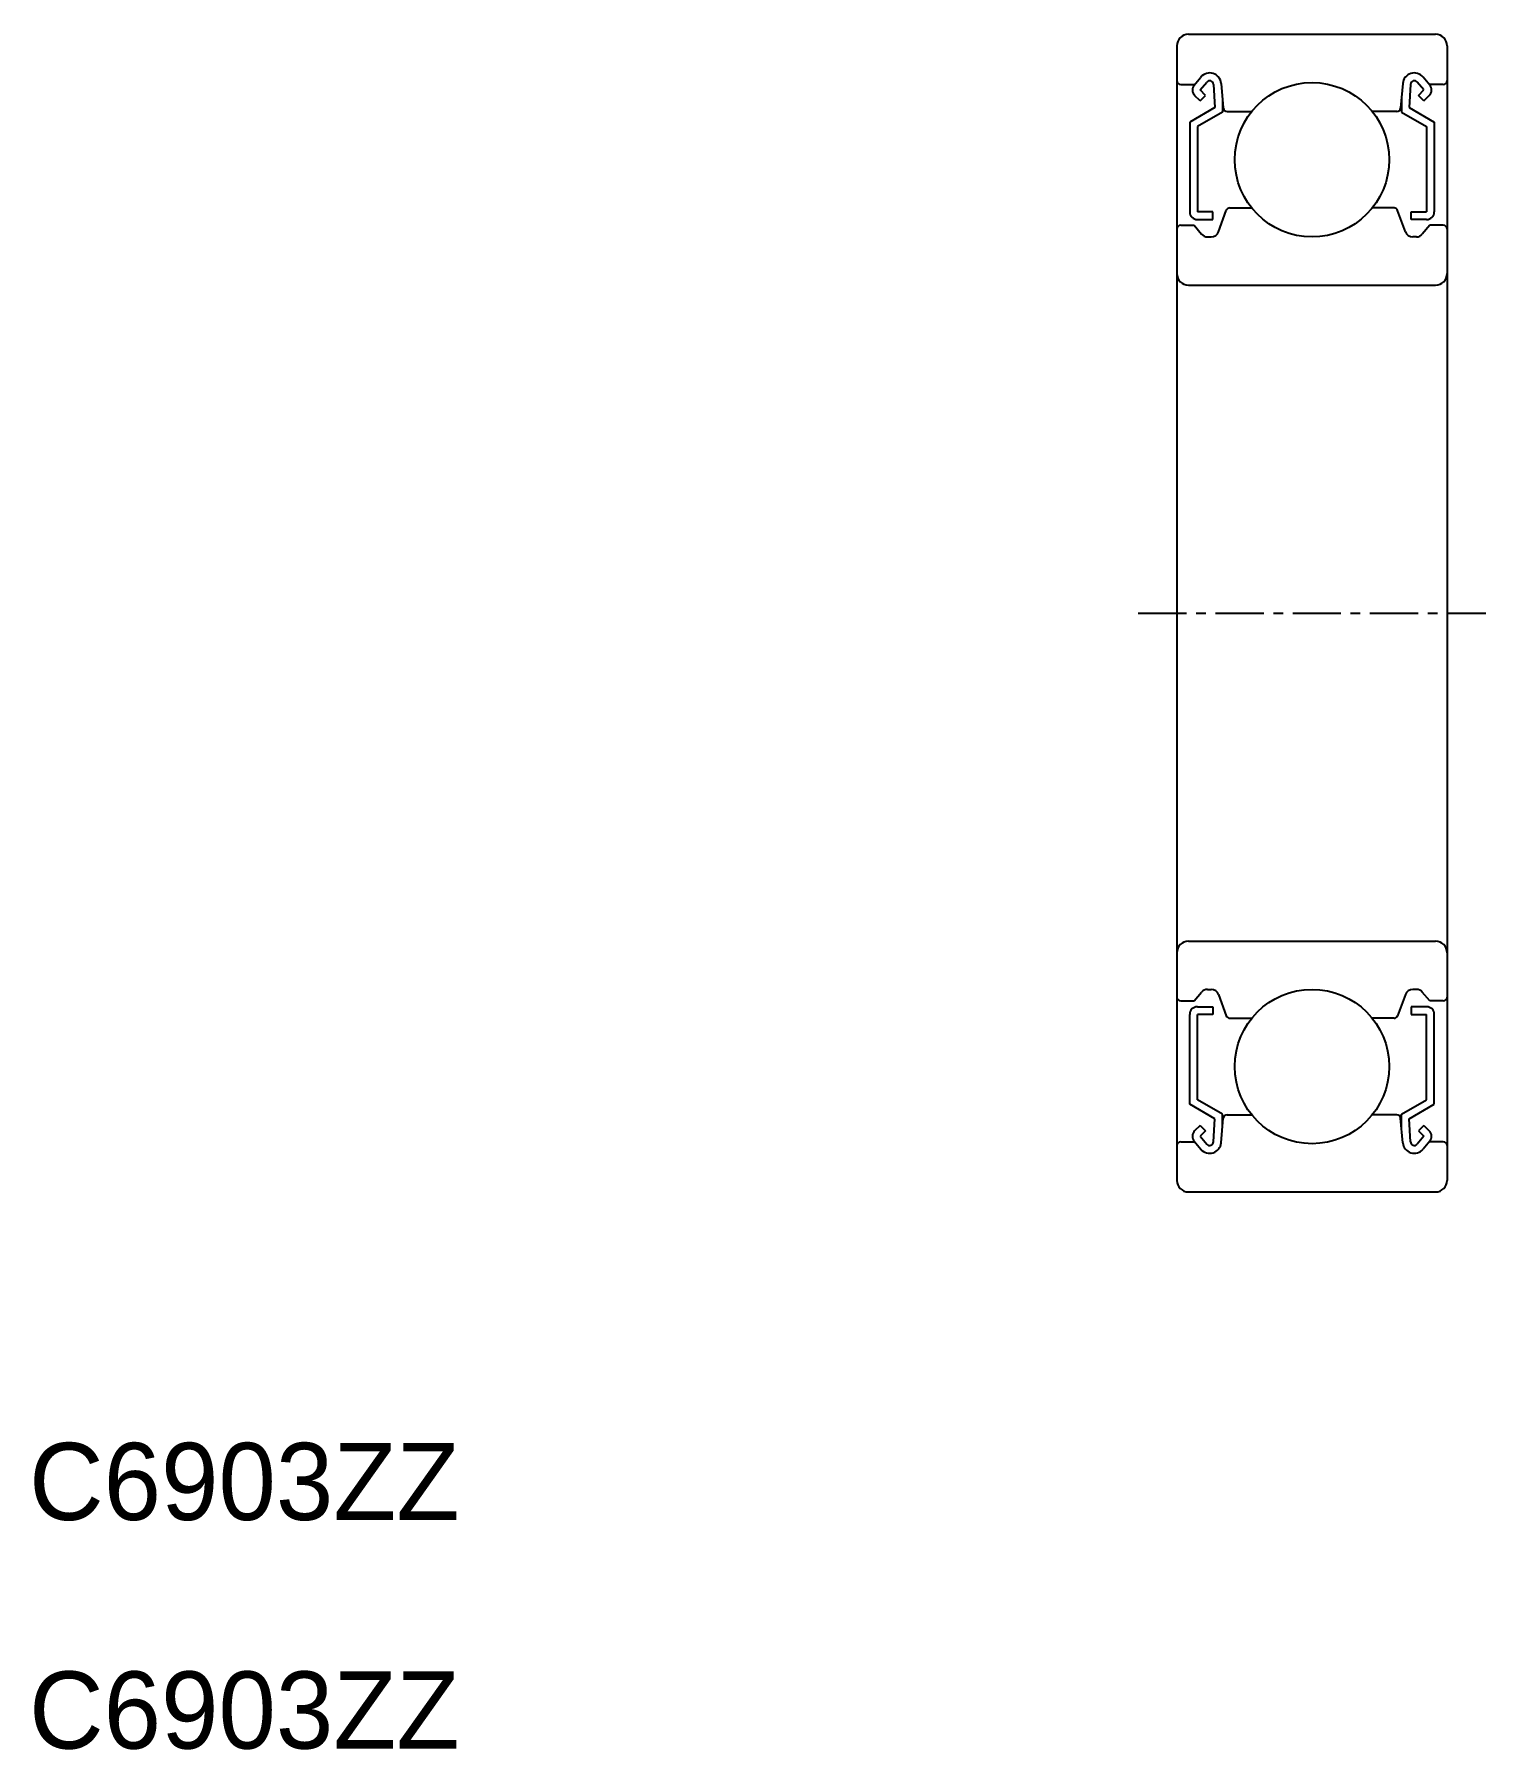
# Model space of a CAD drawing. Extents: x 84 to 121.6, y 78.4 to 122.9.
import ezdxf
from ezdxf.enums import TextEntityAlignment as Align

# ---------------------------------------------------------------- set-up
doc = ezdxf.new("R2010")
doc.units = 0
doc.linetypes.add('CENTER', pattern=[2, 1.25, -0.25, 0.25, -0.25])
doc.layers.get('0').update_dxf_attribs({"linetype": 'CONTINUOUS'})
doc.layers.add('CENTER', color=1, linetype='CENTER')

msp = doc.modelspace()

# ---------------------------------------------------------------- linework, layer by layer
for p, q in [((113.935, 122.901), (120.335, 122.901)), ((113.635, 122.601), (113.635, 93.201)), ((120.635, 122.601), (120.635, 93.201)), ((113.735, 121.601), (114.095, 121.601)), ((114.083, 121.587), (114.254, 121.792)), ((114.237, 121.459), (114.407, 121.662)), ((114.378, 121.318), (114.237, 121.459)), ((114.583, 121.603), (114.616, 121.002)), ((114.783, 121.625), (114.837, 120.993)), ((119.486, 121.625), (119.432, 120.993)), ((119.686, 121.603), (119.654, 121.002)), ((120.032, 121.459), (119.862, 121.662)), ((119.892, 121.318), (120.032, 121.459)), ((120.186, 121.587), (120.015, 121.792)), ((120.535, 121.601), (120.174, 121.601)), ((114.616, 121.002), (113.966, 120.626)), ((114.237, 121.176), (114.095, 121.318)), ((114.237, 121.176), (114.378, 121.318)), ((114.816, 121.247), (114.816, 120.886)), ((119.454, 121.247), (119.454, 120.886)), ((119.654, 121.002), (120.304, 120.626)), ((120.032, 121.176), (119.892, 121.318)), ((120.032, 121.176), (120.174, 121.318)), ((113.966, 120.626), (113.966, 118.301)), ((114.816, 120.886), (114.166, 120.511)), ((114.166, 120.511), (114.166, 118.301)), ((114.937, 120.901), (115.573, 120.901)), ((119.332, 120.901), (118.696, 120.901)), ((119.454, 120.886), (120.104, 120.511)), ((120.104, 120.511), (120.104, 118.301)), ((120.304, 120.626), (120.304, 118.301)), ((114.566, 118.301), (114.166, 118.301)), ((114.566, 118.101), (114.566, 118.301)), ((114.713, 117.783), (114.915, 118.336)), ((115.009, 118.401), (115.573, 118.401)), ((119.26, 118.401), (118.696, 118.401)), ((119.556, 117.783), (119.354, 118.336)), ((119.704, 118.101), (119.704, 118.301)), ((119.704, 118.301), (120.104, 118.301)), ((113.735, 117.951), (114.084, 117.951)), ((114.084, 117.951), (114.276, 117.723)), ((114.166, 118.101), (114.566, 118.101)), ((120.104, 118.101), (119.704, 118.101)), ((120.185, 117.951), (119.993, 117.723)), ((120.535, 117.951), (120.185, 117.951)), ((114.429, 117.651), (114.525, 117.651)), ((119.84, 117.651), (119.744, 117.651)), ((113.935, 116.401), (120.335, 116.401)), ((113.935, 99.401), (120.335, 99.401)), ((113.735, 97.851), (114.084, 97.851)), ((114.084, 97.851), (114.276, 98.08)), ((114.429, 98.151), (114.525, 98.151)), ((114.713, 98.02), (114.915, 97.467)), ((119.556, 98.02), (119.354, 97.467)), ((119.84, 98.151), (119.744, 98.151)), ((120.185, 97.851), (119.993, 98.08)), ((120.535, 97.851), (120.185, 97.851)), ((113.966, 95.176), (113.966, 97.501)), ((114.166, 97.701), (114.566, 97.701)), ((114.166, 95.291), (114.166, 97.501)), ((114.566, 97.501), (114.166, 97.501)), ((114.566, 97.701), (114.566, 97.501)), ((115.009, 97.401), (115.573, 97.401)), ((119.26, 97.401), (118.696, 97.401)), ((119.704, 97.701), (119.704, 97.501)), ((120.104, 97.701), (119.704, 97.701)), ((119.704, 97.501), (120.104, 97.501)), ((120.104, 95.291), (120.104, 97.501)), ((120.304, 95.176), (120.304, 97.501)), ((114.616, 94.8), (113.966, 95.176)), ((114.816, 94.916), (114.166, 95.291)), ((119.454, 94.916), (120.104, 95.291)), ((119.654, 94.8), (120.304, 95.176)), ((114.583, 94.2), (114.616, 94.8)), ((114.783, 94.177), (114.837, 94.81)), ((114.816, 94.555), (114.816, 94.916)), ((114.937, 94.901), (115.573, 94.901)), ((115.096, 94.901), (115.096, 94.901)), ((115.255, 94.901), (115.255, 94.901)), ((119.332, 94.901), (118.696, 94.901)), ((119.486, 94.177), (119.432, 94.81)), ((119.454, 94.555), (119.454, 94.916)), ((119.686, 94.2), (119.654, 94.8)), ((114.237, 94.626), (114.095, 94.485)), ((114.237, 94.626), (114.378, 94.484)), ((114.378, 94.484), (114.237, 94.343)), ((114.237, 94.343), (114.407, 94.141)), ((120.032, 94.343), (119.862, 94.141)), ((120.032, 94.626), (119.892, 94.484)), ((119.892, 94.484), (120.032, 94.343)), ((120.032, 94.626), (120.174, 94.485)), ((113.735, 94.201), (114.095, 94.201)), ((114.083, 94.215), (114.254, 94.011)), ((120.186, 94.215), (120.015, 94.011)), ((120.535, 94.201), (120.174, 94.201)), ((113.935, 92.901), (120.335, 92.901))]:
    msp.add_line(p, q)
for centre in [(117.135, 119.651), (117.135, 96.151)]:
    msp.add_circle(centre, 2)
for centre, radius, start, end in [((113.935, 122.601), 0.3, 90, 180), ((120.335, 122.601), 0.3, 0, 90), ((114.484, 121.6), 0.3, 4.9347, 140.1381), ((119.785, 121.6), 0.3, 39.8619, 175.0653), ((113.735, 121.701), 0.1, 180, 270), ((114.236, 121.459), 0.2, 140.1381, 225), ((114.483, 121.597), 0.1, 3.1015, 139.9514), ((119.786, 121.597), 0.1, 40.0486, 176.8985), ((120.033, 121.459), 0.2, 315, 39.8619), ((120.535, 121.701), 0.1, 270, 0), ((114.937, 121.001), 0.1, 184.9347, 269.9991), ((119.332, 121.001), 0.1, 270.0009, 355.0653), ((114.166, 118.301), 0.2, 180, 270), ((115.009, 118.301), 0.1, 90, 159.9912), ((119.26, 118.301), 0.1, 20.0088, 90), ((120.104, 118.301), 0.2, 270, 0), ((113.735, 117.851), 0.1, 90, 180), ((120.535, 117.851), 0.1, 0, 90), ((114.429, 117.851), 0.2, 219.9774, 270), ((114.525, 117.851), 0.2, 270, 339.9912), ((119.744, 117.851), 0.2, 200.0088, 270), ((119.84, 117.851), 0.2, 270, 320.0226), ((113.935, 116.701), 0.3, 180, 270), ((120.335, 116.701), 0.3, 270, 0), ((113.935, 99.101), 0.3, 90, 180), ((120.335, 99.101), 0.3, 0, 90), ((113.735, 97.951), 0.1, 180, 270), ((114.429, 97.951), 0.2, 90, 140.0226), ((114.525, 97.951), 0.2, 20.0088, 90), ((119.744, 97.951), 0.2, 90, 159.9912), ((119.84, 97.951), 0.2, 39.9774, 90), ((120.535, 97.951), 0.1, 270, 0), ((114.166, 97.501), 0.2, 90, 180), ((115.009, 97.501), 0.1, 200.0088, 270), ((119.26, 97.501), 0.1, 270, 339.9912), ((120.104, 97.501), 0.2, 0, 90), ((114.937, 94.801), 0.1, 90.0009, 175.0653), ((119.332, 94.801), 0.1, 4.9347, 89.9991), ((114.236, 94.343), 0.2, 135, 219.8619), ((120.033, 94.343), 0.2, 320.1381, 45), ((113.735, 94.101), 0.1, 90, 180), ((114.484, 94.203), 0.3, 219.8619, 355.0653), ((114.483, 94.205), 0.1, 220.0486, 356.8985), ((119.785, 94.203), 0.3, 184.9347, 320.1381), ((119.786, 94.205), 0.1, 183.1015, 319.9514), ((120.535, 94.101), 0.1, 0, 90), ((113.935, 93.201), 0.3, 180, 270), ((120.335, 93.201), 0.3, 270, 0)]:
    msp.add_arc(centre, radius, start, end)
at = {"layer": 'CENTER'}
msp.add_line((112.635, 107.901), (121.635, 107.901), dxfattribs=at)

# ---------------------------------------------------------------- texts
for p in [(89.473, 83.799), (89.473, 77.875)]:
    msp.add_text('C6903ZZ', height=2).set_placement(p, align=Align.BOTTOM_CENTER)

doc.saveas('drawing.dxf')
